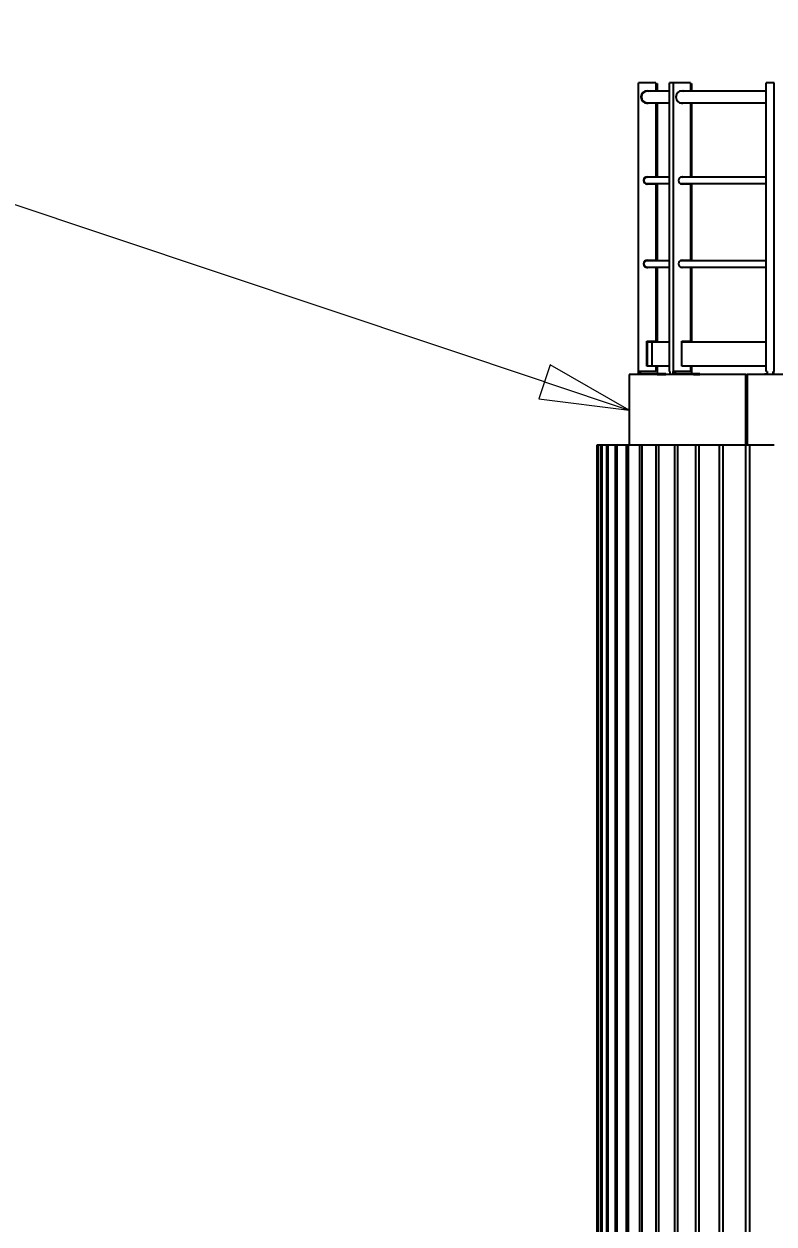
# Model space of a CAD drawing. Header units: millimetres. Extents: x 0 to 89100, y 0 to 63000.
# Drawn here: x 9829 to 12976, y 50396 to 55429 of the extents above; entities that cross this region are included whole.
import ezdxf

# ---------------------------------------------------------------- set-up
doc = ezdxf.new("R2010")
doc.units = ezdxf.units.MM
doc.header["$LTSCALE"] = 150
for name, color, linetype, lineweight in [('Symbol', 7, 'Continuous', 18), ('Visible', 7, 'Continuous', 25), ('Visible Narrow', 7, 'Continuous', 18)]:
    doc.layers.add(name, color=color, linetype=linetype, lineweight=lineweight)
doc.styles.add('Note Text', font='arial.ttf')

# ---------------------------------------------------------------- blocks, each defined once
blk = doc.blocks.new('Balloon8')
at = {"layer": 'Symbol'}
for p, q in [((80.086, 359.52), (64.92, 364.591)), ((80.245, 359.994), (79.928, 359.045)), ((82.457, 358.727), (80.245, 359.994)), ((80.086, 359.52), (82.457, 358.727)), ((79.928, 359.045), (82.457, 358.727))]:
    blk.add_line(p, q, dxfattribs=at)
at = {"layer": 'Symbol', "flags": 128}
blk.add_lwpolyline([(79.928, 359.045), (82.457, 358.727), (80.245, 359.994), (79.928, 359.045)], dxfattribs=at)
at = {"layer": 'Symbol'}
blk.add_circle((61.37, 365.777), 3.75, dxfattribs=at)
blk.add_solid([(79.928, 359.045), (82.457, 358.727), (80.245, 359.994), (79.928, 359.045)], dxfattribs=at)
at = {"layer": 'Symbol', "insert": (61.37, 365.798), "char_height": 2.5, "attachment_point": 5, "style": 'Note Text'}
blk.add_mtext('5', dxfattribs=at)

msp = doc.modelspace()

# ---------------------------------------------------------------- linework, layer by layer
at = {"layer": 'Visible'}
for p, q in [((12480.07, 55182.02), (12407.07, 55182.02)), ((12407.07, 53971.02), (12407.07, 55182.02)), ((12480.14, 55182.02), (12480.07, 55182.02)), ((12480.07, 55182.02), (12480.07, 55149.02)), ((12480.07, 55179.02), (12480.07, 55149.02)), ((12480.07, 55179.02), (12480.07, 55179.02)), ((12480.07, 55179.02), (12485.07, 55179.02)), ((12480.14, 55179.02), (12480.14, 55182.02)), ((12485.07, 55179.02), (12485.07, 55147.17)), ((12485.08, 55179.02), (12485.07, 55179.02)), ((12485.08, 55179.02), (12485.13, 55179.02)), ((12485.13, 55179.02), (12485.14, 55179.02)), ((12485.14, 55179.02), (12485.14, 55147.17)), ((12554.09, 55182.02), (12537.52, 55182.02)), ((12537.52, 53971.02), (12537.52, 55182.02)), ((12625.84, 55182.02), (12554.09, 55182.02)), ((12554.09, 53971.02), (12554.09, 55182.02)), ((12625.84, 55182.02), (12625.84, 55149.02)), ((12625.84, 55179.02), (12629.84, 55179.02)), ((12629.84, 55179.02), (12629.84, 55147.17)), ((12975.94, 55182.02), (12943.29, 55182.02)), ((12943.29, 53971.02), (12943.29, 55182.02)), ((12975.94, 53971.02), (12975.94, 55182.02)), ((12443.57, 55149.02), (12480.07, 55149.02)), ((12537.52, 55147.17), (12443.6, 55147.17)), ((12448.54, 55149.02), (12451.75, 55147.17)), ((12480.07, 55149.02), (12480.07, 55149.02)), ((12943.29, 55147.17), (12580.5, 55147.17)), ((12582.35, 55147.17), (12581.62, 55147.6)), ((12581.97, 55147.72), (12582.9, 55147.17)), ((12589.97, 55149.02), (12625.84, 55149.02)), ((12596.53, 55147.17), (12593.38, 55149.02)), ((12593.93, 55149.02), (12597.08, 55147.17)), ((12480.07, 55097.02), (12443.57, 55097.02)), ((12443.6, 55098.87), (12537.52, 55098.87)), ((12480.07, 55097.02), (12480.07, 54788.02)), ((12480.07, 55097.02), (12480.07, 54788.02)), ((12480.07, 55097.02), (12480.07, 55097.02)), ((12485.07, 55098.87), (12485.07, 54786.47)), ((12485.14, 55098.87), (12485.14, 54786.47)), ((12580.5, 55098.87), (12943.29, 55098.87)), ((12625.84, 55097.02), (12589.97, 55097.02)), ((12625.84, 55097.02), (12625.84, 54788.02)), ((12629.84, 55098.87), (12629.84, 54786.47)), ((12443.57, 54788.02), (12480.07, 54788.02)), ((12537.52, 54786.47), (12443.6, 54786.47)), ((12443.6, 54759.57), (12537.52, 54759.57)), ((12445.59, 54788.02), (12448.28, 54786.47)), ((12480.07, 54788.02), (12480.07, 54788.02)), ((12485.07, 54759.57), (12485.07, 54436.47)), ((12485.14, 54759.57), (12485.14, 54436.47)), ((12943.29, 54786.47), (12583.44, 54786.47)), ((12583.44, 54759.57), (12943.29, 54759.57)), ((12589.97, 54788.02), (12625.84, 54788.02)), ((12593.12, 54786.47), (12590.48, 54788.02)), ((12591.03, 54788.02), (12593.67, 54786.47)), ((12629.84, 54759.57), (12629.84, 54436.47)), ((12480.07, 54758.02), (12443.57, 54758.02)), ((12480.07, 54758.02), (12480.07, 54438.02)), ((12480.07, 54758.02), (12480.07, 54438.02)), ((12480.07, 54758.02), (12480.07, 54758.02)), ((12625.84, 54758.02), (12589.97, 54758.02)), ((12625.84, 54758.02), (12625.84, 54438.02)), ((12443.57, 54438.02), (12480.07, 54438.02)), ((12480.07, 54408.02), (12443.57, 54408.02)), ((12537.52, 54436.47), (12443.6, 54436.47)), ((12443.6, 54409.57), (12537.52, 54409.57)), ((12445.59, 54438.02), (12448.28, 54436.47)), ((12480.07, 54438.02), (12480.07, 54438.02)), ((12480.07, 54408.02), (12480.07, 54099.02)), ((12480.07, 54408.02), (12480.07, 54099.02)), ((12480.07, 54408.02), (12480.07, 54408.02)), ((12485.07, 54409.57), (12485.07, 54094.02)), ((12485.14, 54409.57), (12485.14, 54094.02)), ((12943.29, 54436.47), (12583.44, 54436.47)), ((12583.44, 54409.57), (12943.29, 54409.57)), ((12589.97, 54438.02), (12625.84, 54438.02)), ((12625.84, 54408.02), (12589.97, 54408.02)), ((12593.12, 54436.47), (12590.48, 54438.02)), ((12591.03, 54438.02), (12593.67, 54436.47)), ((12625.84, 54408.02), (12625.84, 54099.02)), ((12629.84, 54409.57), (12629.84, 54094.02)), ((12443.07, 54099.02), (12443.07, 53994.02)), ((12443.07, 53994.02), (12443.07, 54099.02)), ((12443.07, 54099.02), (12480.07, 54099.02)), ((12443.14, 53994.02), (12443.14, 54099.02)), ((12443.14, 54099.02), (12443.14, 53994.02)), ((12463.24, 54094.02), (12444.1, 54094.02)), ((12444.1, 53994.02), (12444.1, 54094.02)), ((12455.07, 54099.02), (12455.07, 54094.02)), ((12463.24, 54094.02), (12463.24, 53994.02)), ((12463.33, 54094.02), (12463.24, 54094.02)), ((12463.33, 54094.02), (12463.33, 53994.02)), ((12537.52, 54094.02), (12463.33, 54094.02)), ((12480.07, 54099.02), (12480.07, 54099.02)), ((12589.48, 53994.02), (12589.48, 54099.02)), ((12589.48, 54099.02), (12625.84, 54099.02)), ((12943.29, 54094.02), (12589.48, 54094.02)), ((12599.8, 54094.02), (12599.8, 54099.02)), ((12600.35, 54099.02), (12600.35, 54094.02)), ((12368.61, 53959.02), (12368.61, 53664.02)), ((12857.38, 53959.02), (12368.61, 53959.02)), ((12416.07, 53971.02), (12407.07, 53971.02)), ((12407.08, 53959.02), (12407.08, 53971.02)), ((12410.08, 53959.02), (12410.08, 53971.02)), ((12410.14, 53971.02), (12410.14, 53959.02)), ((12485.03, 53962.02), (12415.03, 53962.02)), ((12415.03, 53962.02), (12415.03, 53959.02)), ((12415.07, 53968.02), (12415.07, 53971.02)), ((12415.07, 53968.02), (12415.07, 53962.02)), ((12480.07, 53971.02), (12416.07, 53971.02)), ((12444.2, 53994.02), (12443.07, 53994.02)), ((12463.24, 53994.02), (12444.2, 53994.02)), ((12463.24, 53994.02), (12463.33, 53994.02)), ((12537.52, 53994.02), (12463.33, 53994.02)), ((12480.07, 53994.02), (12480.07, 53971.02)), ((12480.07, 53994.02), (12480.07, 53971.02)), ((12480.07, 53971.02), (12480.07, 53971.02)), ((12485.03, 53962.02), (12485.07, 53962.02)), ((12485.03, 53959.02), (12485.03, 53962.02)), ((12485.07, 53994.02), (12485.07, 53962.02)), ((12485.08, 53962.03), (12485.08, 53959.03)), ((12485.08, 53962.03), (12488.08, 53962.03)), ((12485.08, 53959.03), (12485.08, 53959.02)), ((12485.08, 53959.03), (12488.08, 53959.03)), ((12485.13, 53959.03), (12485.13, 53959.02)), ((12485.14, 53994.02), (12485.14, 53962.03)), ((12485.18, 53959.02), (12485.18, 53959.03)), ((12522.08, 53962.03), (12488.08, 53962.03)), ((12488.08, 53959.03), (12522.08, 53959.03)), ((12522.13, 53962.03), (12522.08, 53962.03)), ((12522.08, 53959.03), (12522.08, 53962.03)), ((12522.13, 53959.03), (12522.08, 53959.03)), ((12522.13, 53959.03), (12522.13, 53962.03)), ((12539.18, 53971.02), (12537.52, 53971.02)), ((12537.65, 53962.02), (12539.18, 53962.02)), ((12537.65, 53962.02), (12537.65, 53959.02)), ((12539.18, 53971.02), (12539.18, 53959.02)), ((12554.09, 53971.02), (12552.43, 53971.02)), ((12552.43, 53959.02), (12552.43, 53971.02)), ((12562.94, 53971.02), (12554.09, 53971.02)), ((12555.38, 53959.02), (12555.38, 53971.02)), ((12560.48, 53968.02), (12560.48, 53971.02)), ((12560.48, 53968.02), (12560.48, 53959.02)), ((12561.03, 53968.02), (12561.03, 53971.02)), ((12561.03, 53968.02), (12561.03, 53962.02)), ((12561.03, 53962.02), (12562.14, 53962.02)), ((12569.69, 53962.02), (12562.14, 53962.02)), ((12625.84, 53971.02), (12562.94, 53971.02)), ((12638.49, 53962.02), (12569.69, 53962.02)), ((12569.69, 53962.02), (12569.69, 53959.02)), ((12590.58, 53994.02), (12589.48, 53994.02)), ((12943.29, 53994.02), (12590.58, 53994.02)), ((12625.84, 53994.02), (12625.84, 53971.02)), ((12629.84, 53994.02), (12629.84, 53962.02)), ((12629.84, 53962.03), (12631.13, 53962.03)), ((12664.55, 53962.03), (12631.13, 53962.03)), ((12638.49, 53959.02), (12638.49, 53962.02)), ((12638.49, 53959.03), (12664.55, 53959.03)), ((12664.55, 53959.03), (12664.55, 53962.03)), ((12857.38, 53959.02), (12862.85, 53959.02)), ((12857.38, 53664.02), (12857.38, 53959.02)), ((12862.85, 53959.02), (12862.85, 53664.02)), ((14270.2, 53959.02), (12862.85, 53959.02)), ((12935.51, 53962.02), (12946.55, 53962.02)), ((12935.51, 53962.02), (12935.51, 53959.02)), ((12946.55, 53971.02), (12943.29, 53971.02)), ((12946.55, 53971.02), (12946.55, 53959.02)), ((12975.94, 53971.02), (12972.67, 53971.02)), ((12972.67, 53959.02), (12972.67, 53971.02)), ((12975.47, 53959.02), (12975.47, 53971.02)), ((12233.6, 53664.02), (12236.69, 53664.02)), ((12233.6, 47799.02), (12233.6, 53664.02)), ((12236.69, 47799.02), (12236.69, 53664.02)), ((12236.69, 53664.02), (12237.88, 53664.02)), ((12237.88, 53664.02), (12237.88, 47799.02)), ((12237.88, 53664.02), (12250.36, 53664.02)), ((12250.36, 53664.02), (12253, 53664.02)), ((12250.36, 47799.02), (12250.36, 53664.02)), ((12253, 53664.02), (12253, 47799.02)), ((12253, 53664.02), (12274.94, 53664.02)), ((12274.94, 47799.02), (12274.94, 53664.02)), ((12274.94, 53664.02), (12279.03, 53664.02)), ((12279.03, 53664.02), (12279.03, 47799.02)), ((12279.03, 53664.02), (12310.39, 53664.02)), ((12310.39, 53664.02), (12315.92, 53664.02)), ((12310.39, 47799.02), (12310.39, 53664.02)), ((12315.92, 53664.02), (12315.92, 47799.02)), ((12315.92, 53664.02), (12356.66, 53664.02)), ((12356.66, 47799.02), (12356.66, 53664.02)), ((12356.66, 53664.02), (12363.63, 53664.02)), ((12363.63, 53664.02), (12363.63, 47799.02)), ((12363.63, 53664.02), (12413.7, 53664.02)), ((12413.7, 53664.02), (12422.09, 53664.02)), ((12413.7, 47799.02), (12413.7, 53664.02)), ((12422.09, 53664.02), (12422.09, 47799.02)), ((12422.09, 53664.02), (12481.44, 53664.02)), ((12481.44, 47799.02), (12481.44, 53664.02)), ((12481.44, 53664.02), (12491.24, 53664.02)), ((12491.24, 53664.02), (12491.24, 47799.02)), ((12491.24, 53664.02), (12559.77, 53664.02)), ((12559.77, 53664.02), (12570.97, 53664.02)), ((12559.77, 47799.02), (12559.77, 53664.02)), ((12570.97, 53664.02), (12570.97, 47799.02)), ((12570.97, 53664.02), (12648.59, 53664.02)), ((12648.59, 47799.02), (12648.59, 53664.02)), ((12648.59, 53664.02), (12661.19, 53664.02)), ((12661.19, 53664.02), (12661.19, 47799.02)), ((12661.19, 53664.02), (12747.8, 53664.02)), ((12747.8, 53664.02), (12761.76, 53664.02)), ((12747.8, 47799.02), (12747.8, 53664.02)), ((12761.76, 53664.02), (12761.76, 47799.02)), ((12761.76, 53664.02), (12857.26, 53664.02)), ((12857.26, 47799.02), (12857.26, 53664.02)), ((12857.26, 53664.02), (12872.57, 53664.02)), ((12872.57, 53664.02), (12872.57, 47799.02)), ((12872.57, 53664.02), (12976.82, 53664.02))]:
    msp.add_line(p, q, dxfattribs=at)
for centre, radius, start, end in [((12443.57, 55123.02), 26, 90, 270), ((12443.57, 55123.02), 26, 90, 270), ((12443.64, 55123.02), 26, 90, 267.72038), ((12443.64, 55123.02), 26, 90, 267.71762), ((12443.6, 55123.02), 24.15, 90, 270), ((12441.57, 55123.02), 26, 272.20239, 291.74433), ((12443.57, 54773.02), 15, 90, 270), ((12443.57, 54773.02), 15, 90, 270), ((12443.64, 54773.02), 15, 90, 266.04657), ((12443.64, 54773.02), 15, 90, 266.04178), ((12443.6, 54773.02), 13.45, 90, 270), ((12441.57, 54773.02), 15, 273.81936, 296.27668), ((12443.57, 54423.02), 15, 90, 270), ((12443.57, 54423.02), 15, 90, 270), ((12443.64, 54423.02), 15, 90, 266.04657), ((12443.64, 54423.02), 15, 90, 266.04178), ((12443.6, 54423.02), 13.45, 90, 270), ((12441.57, 54423.02), 15, 273.81936, 296.27668)]:
    msp.add_arc(centre, radius, start, end, dxfattribs=at)
for centre, major_axis, start_param, end_param in [((12589.97, 55123.02), (0, -26), 3.1415927, 6.2831853), ((12572.35, 55123.02), (0, -26), 0.351908, 0.3795103), ((12572.9, 55123.02), (0, -26), 0.3404183, 0.3795103), ((12586.53, 55123.02), (0, -26), 0.0673339, 0.3795103), ((12587.08, 55123.02), (0, -26), 0.056505, 0.3795103), ((12589.97, 54773.02), (0, -15), 3.1415927, 6.2831853), ((12586.53, 54773.02), (0, -15), 0.1168899, 0.4586146), ((12587.08, 54773.02), (0, -15), 0.0980469, 0.4586146), ((12589.97, 54423.02), (0, -15), 3.1415927, 6.2831853), ((12586.53, 54423.02), (0, -15), 0.1168899, 0.4586146), ((12587.08, 54423.02), (0, -15), 0.0980469, 0.4586146)]:
    msp.add_ellipse(centre, major_axis=major_axis, ratio=0.9829008, start_param=start_param, end_param=end_param, dxfattribs=at)
at = {"layer": 'Visible Narrow'}
for p, q in [((12488.08, 53961.88), (12488.08, 53959.18)), ((12560.51, 53968.02), (12561.01, 53968.02)), ((12562.14, 53961.87), (12562.14, 53959.17)), ((12631.13, 53962.03), (12631.13, 53962.02))]:
    msp.add_line(p, q, dxfattribs=at)

# ---------------------------------------------------------------- block references
at = {"layer": 'Symbol', "xscale": 150, "yscale": 150, "zscale": 150}
msp.add_blockref('Balloon8', (0, 0), dxfattribs=at)

doc.saveas('drawing.dxf')
